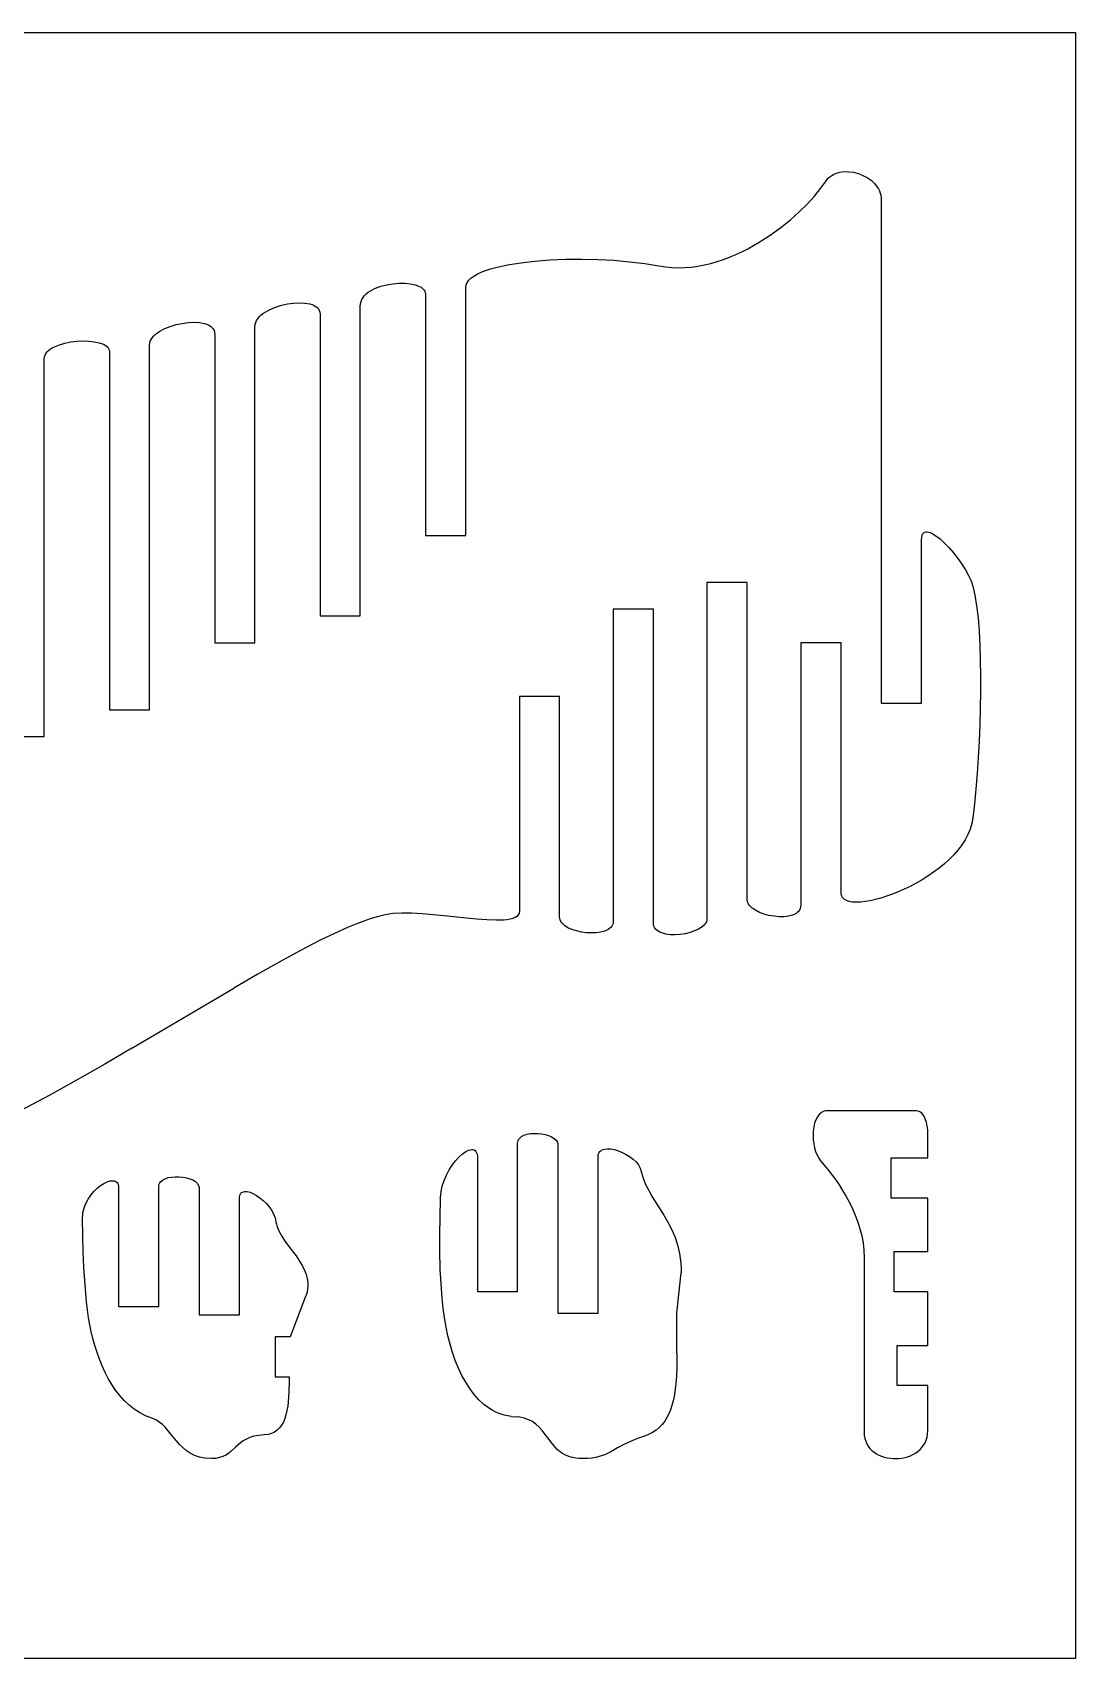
# Model space of a CAD drawing. Extents: x -1907 to 1907, y -3764 to 3764.
# Drawn here: x 972 to 1907, y 789 to 2247 of the extents above; entities that cross this region are included whole.
import ezdxf

# ---------------------------------------------------------------- set-up
doc = ezdxf.new("R2010")
doc.units = 0
doc.header["$MEASUREMENT"] = 0
doc.layers.get('0').update_dxf_attribs({"linetype": 'CONTINUOUS'})

msp = doc.modelspace()

# ---------------------------------------------------------------- linework, layer by layer
for p, q in [((-1907, 2246.5), (1907, 2246.5)), ((1907, 2246.5), (1907, 788.9)), ((1682.8, 2112.8), (1684, 2114.5)), ((1684, 2114.5), (1685.3, 2115.9)), ((1685.3, 2115.9), (1686.8, 2117.2)), ((1686.8, 2117.2), (1688.4, 2118.3)), ((1688.4, 2118.3), (1690, 2119.3)), ((1690, 2119.3), (1691.8, 2120.1)), ((1691.8, 2120.1), (1695.6, 2121.2)), ((1695.6, 2121.2), (1699.7, 2121.8)), ((1699.7, 2121.8), (1703.9, 2121.7)), ((1703.9, 2121.7), (1708.1, 2121.2)), ((1708.1, 2121.2), (1712.3, 2120.1)), ((1712.3, 2120.1), (1716.3, 2118.5)), ((1716.3, 2118.5), (1720.2, 2116.5)), ((1720.2, 2116.5), (1723.7, 2114.1)), ((1723.7, 2114.1), (1726.7, 2111.2)), ((1666.6, 2092.9), (1672.9, 2099.9)), ((1672.9, 2099.9), (1678.4, 2106.6)), ((1678.4, 2106.6), (1682.8, 2112.8)), ((1726.7, 2111.2), (1729.3, 2108)), ((1729.3, 2108), (1730.3, 2106.3)), ((1730.3, 2106.3), (1731.2, 2104.5)), ((1731.2, 2104.5), (1731.9, 2102.6)), ((1731.9, 2102.6), (1732.5, 2100.6)), ((1732.5, 2100.6), (1732.8, 2098.6)), ((1651.4, 2078.7), (1659.4, 2085.8)), ((1659.4, 2085.8), (1666.6, 2092.9)), ((1732.8, 2098.6), (1732.9, 2096.5)), ((1732.9, 2096.5), (1732.9, 1645.4)), ((1633.4, 2064.9), (1642.7, 2071.7)), ((1642.7, 2071.7), (1651.4, 2078.7)), ((1613.2, 2052.7), (1618.4, 2055.5)), ((1618.4, 2055.5), (1623.5, 2058.5)), ((1623.5, 2058.5), (1633.4, 2064.9)), ((1409.6, 2040.2), (1422.3, 2041.7)), ((1422.3, 2041.7), (1435.8, 2042.7)), ((1435.8, 2042.7), (1449.9, 2043.3)), ((1449.9, 2043.3), (1464.3, 2043.4)), ((1464.3, 2043.4), (1478.8, 2043.1)), ((1478.8, 2043.1), (1493.2, 2042.4)), ((1493.2, 2042.4), (1507.3, 2041.1)), ((1507.3, 2041.1), (1520.8, 2039.4)), ((1580, 2039.5), (1585.7, 2041.2)), ((1585.7, 2041.2), (1591.3, 2043)), ((1591.3, 2043), (1596.9, 2045.1)), ((1596.9, 2045.1), (1602.4, 2047.5)), ((1602.4, 2047.5), (1607.8, 2050)), ((1607.8, 2050), (1613.2, 2052.7)), ((1363, 2024.4), (1365, 2026.4)), ((1365, 2026.4), (1367.6, 2028.2)), ((1367.6, 2028.2), (1370.6, 2030)), ((1370.6, 2030), (1374.2, 2031.6)), ((1374.2, 2031.6), (1378.1, 2033.2)), ((1378.1, 2033.2), (1382.5, 2034.6)), ((1382.5, 2034.6), (1387.3, 2036)), ((1387.3, 2036), (1397.8, 2038.3)), ((1397.8, 2038.3), (1409.6, 2040.2)), ((1520.8, 2039.4), (1533.6, 2037.3)), ((1533.6, 2037.3), (1539.4, 2036.4)), ((1539.4, 2036.4), (1545.2, 2035.8)), ((1545.2, 2035.8), (1551, 2035.6)), ((1551, 2035.6), (1556.9, 2035.8)), ((1556.9, 2035.8), (1562.7, 2036.3)), ((1562.7, 2036.3), (1568.5, 2037.1)), ((1568.5, 2037.1), (1574.3, 2038.2)), ((1574.3, 2038.2), (1580, 2039.5)), ((1269.7, 2010.7), (1271.2, 2012.3)), ((1271.2, 2012.3), (1273, 2013.7)), ((1273, 2013.7), (1275, 2015)), ((1275, 2015), (1279.4, 2017.3)), ((1279.4, 2017.3), (1284.3, 2019.1)), ((1284.3, 2019.1), (1289.6, 2020.4)), ((1289.6, 2020.4), (1295, 2021.3)), ((1295, 2021.3), (1300.5, 2021.7)), ((1300.5, 2021.7), (1305.7, 2021.7)), ((1305.7, 2021.7), (1310.7, 2021.2)), ((1310.7, 2021.2), (1315.1, 2020.3)), ((1315.1, 2020.3), (1318.8, 2018.9)), ((1318.8, 2018.9), (1320.4, 2018.1)), ((1320.4, 2018.1), (1321.7, 2017.1)), ((1321.7, 2017.1), (1322.8, 2016)), ((1322.8, 2016), (1323.6, 2014.8)), ((1323.6, 2014.8), (1324.1, 2013.5)), ((1324.1, 2013.5), (1324.2, 2012.1)), ((1324.2, 2012.1), (1324.2, 1795.6)), ((1360.3, 2017.9), (1360.6, 2020.2)), ((1360.3, 1795.6), (1360.3, 2017.9)), ((1360.6, 2020.2), (1361.5, 2022.3)), ((1361.5, 2022.3), (1363, 2024.4)), ((1180.5, 1995.9), (1184.9, 1998.3)), ((1184.9, 1998.3), (1189.9, 2000.4)), ((1189.9, 2000.4), (1195.1, 2002)), ((1195.1, 2002), (1200.6, 2003.2)), ((1200.6, 2003.2), (1206, 2004)), ((1206, 2004), (1211.3, 2004.2)), ((1211.3, 2004.2), (1216.2, 2004)), ((1216.2, 2004), (1220.7, 2003.2)), ((1220.7, 2003.2), (1222.6, 2002.6)), ((1222.6, 2002.6), (1224.4, 2001.8)), ((1224.4, 2001.8), (1225.9, 2000.9)), ((1225.9, 2000.9), (1227.3, 1999.9)), ((1227.3, 1999.9), (1228.3, 1998.7)), ((1228.3, 1998.7), (1229.1, 1997.3)), ((1229.1, 1997.3), (1229.6, 1995.8)), ((1265.8, 2001.2), (1266, 2003.4)), ((1265.8, 1723.5), (1265.8, 2001.2)), ((1266, 2003.4), (1266.5, 2005.4)), ((1266.5, 2005.4), (1267.3, 2007.3)), ((1267.3, 2007.3), (1268.3, 2009)), ((1268.3, 2009), (1269.7, 2010.7)), ((1090.5, 1981.1), (1095.4, 1983.1)), ((1095.4, 1983.1), (1100.7, 1984.7)), ((1100.7, 1984.7), (1106.1, 1985.8)), ((1106.1, 1985.8), (1111.6, 1986.6)), ((1111.6, 1986.6), (1116.9, 1986.8)), ((1116.9, 1986.8), (1121.8, 1986.5)), ((1121.8, 1986.5), (1126.2, 1985.6)), ((1126.2, 1985.6), (1128.2, 1985)), ((1128.2, 1985), (1129.9, 1984.2)), ((1129.9, 1984.2), (1131.5, 1983.2)), ((1131.5, 1983.2), (1132.8, 1982.1)), ((1171.4, 1982.8), (1171.6, 1984.7)), ((1171.4, 1699.5), (1171.4, 1982.8)), ((1171.6, 1984.7), (1172.1, 1986.5)), ((1172.1, 1986.5), (1172.8, 1988.3)), ((1172.8, 1988.3), (1173.9, 1990)), ((1173.9, 1990), (1175.2, 1991.6)), ((1175.2, 1991.6), (1176.8, 1993.1)), ((1176.8, 1993.1), (1178.6, 1994.5)), ((1178.6, 1994.5), (1180.5, 1995.9)), ((1229.6, 1995.8), (1229.8, 1994.1)), ((1229.8, 1994.1), (1229.8, 1723.5)), ((996.1, 1966.6), (1001, 1968)), ((1001, 1968), (1006.3, 1969.1)), ((1006.3, 1969.1), (1011.7, 1969.7)), ((1011.7, 1969.7), (1017.2, 1970)), ((1017.2, 1970), (1022.4, 1969.9)), ((1022.4, 1969.9), (1027.4, 1969.3)), ((1027.4, 1969.3), (1031.8, 1968.4)), ((1031.8, 1968.4), (1035.5, 1967.1)), ((1077, 1966.1), (1077.1, 1967.9)), ((1077.1, 1967.9), (1077.6, 1969.7)), ((1077.6, 1969.7), (1078.4, 1971.4)), ((1078.4, 1971.4), (1079.5, 1973)), ((1079.5, 1973), (1080.8, 1974.5)), ((1080.8, 1974.5), (1082.3, 1976)), ((1082.3, 1976), (1084.1, 1977.4)), ((1084.1, 1977.4), (1086.1, 1978.7)), ((1086.1, 1978.7), (1090.5, 1981.1)), ((1132.8, 1982.1), (1133.9, 1980.9)), ((1133.9, 1980.9), (1134.7, 1979.5)), ((1134.7, 1979.5), (1135.2, 1977.9)), ((1135.2, 1977.9), (1135.3, 1976.1)), ((1135.3, 1976.1), (1135.3, 1699.5)), ((982.5, 1954), (982.7, 1955.7)), ((982.5, 1615.3), (982.5, 1954)), ((982.7, 1955.7), (983.2, 1957.3)), ((983.2, 1957.3), (984, 1958.8)), ((984, 1958.8), (985, 1960.2)), ((985, 1960.2), (986.3, 1961.5)), ((986.3, 1961.5), (987.9, 1962.7)), ((987.9, 1962.7), (989.7, 1963.8)), ((989.7, 1963.8), (991.6, 1964.8)), ((991.6, 1964.8), (996.1, 1966.6)), ((1035.5, 1967.1), (1037.1, 1966.3)), ((1037.1, 1966.3), (1038.4, 1965.4)), ((1038.4, 1965.4), (1039.5, 1964.4)), ((1039.5, 1964.4), (1040.2, 1963.3)), ((1040.2, 1963.3), (1040.7, 1962)), ((1040.7, 1962), (1040.9, 1960.7)), ((1040.9, 1960.7), (1040.9, 1639.4)), ((1077, 1639.4), (1077, 1966.1)), ((1324.2, 1795.6), (1360.3, 1795.6)), ((1768.9, 1791.7), (1769.1, 1793.8)), ((1769.1, 1793.8), (1769.4, 1795.5)), ((1769.4, 1795.5), (1769.9, 1796.8)), ((1769.9, 1796.8), (1770.7, 1797.8)), ((1770.7, 1797.8), (1771.6, 1798.5)), ((1771.6, 1798.5), (1772.7, 1798.9)), ((1772.7, 1798.9), (1773.9, 1798.9)), ((1773.9, 1798.9), (1775.3, 1798.7)), ((1775.3, 1798.7), (1776.8, 1798.2)), ((1776.8, 1798.2), (1778.4, 1797.5)), ((1778.4, 1797.5), (1781.9, 1795.4)), ((1781.9, 1795.4), (1785.6, 1792.5)), ((1768.9, 1645.4), (1768.9, 1791.7)), ((1785.6, 1792.5), (1789.6, 1788.8)), ((1789.6, 1788.8), (1793.6, 1784.7)), ((1793.6, 1784.7), (1797.7, 1780)), ((1797.7, 1780), (1801.5, 1775.1)), ((1801.5, 1775.1), (1805.1, 1770)), ((1805.1, 1770), (1808.4, 1764.9)), ((1808.4, 1764.9), (1811.2, 1759.8)), ((1576.6, 1753.6), (1576.6, 1451.9)), ((1612.7, 1753.6), (1576.6, 1753.6)), ((1612.7, 1469.1), (1612.7, 1753.6)), ((1811.2, 1759.8), (1813.4, 1754.9)), ((1813.4, 1754.9), (1815, 1750.3)), ((1815, 1750.3), (1816.8, 1742.1)), ((1816.8, 1742.1), (1818.3, 1732.6)), ((1229.8, 1723.5), (1265.8, 1723.5)), ((1492.5, 1729.5), (1492.5, 1449.1)), ((1528.6, 1729.5), (1492.5, 1729.5)), ((1528.6, 1448.7), (1528.6, 1729.5)), ((1818.3, 1732.6), (1819.6, 1721.8)), ((1819.6, 1721.8), (1820.5, 1710)), ((1820.5, 1710), (1821.2, 1697.4)), ((1135.3, 1699.5), (1171.4, 1699.5)), ((1660.8, 1699.5), (1660.8, 1464.4)), ((1696.8, 1699.5), (1660.8, 1699.5)), ((1696.8, 1475.1), (1696.8, 1699.5)), ((1821.2, 1697.4), (1821.6, 1684)), ((1821.6, 1684), (1821.8, 1670)), ((1821.8, 1670), (1821.8, 1655.6)), ((1408.4, 1651.4), (1408.4, 1458.7)), ((1444.4, 1651.4), (1408.4, 1651.4)), ((1444.4, 1454), (1444.4, 1651.4)), ((1821.8, 1655.6), (1821.6, 1640.8)), ((1040.9, 1639.4), (1077, 1639.4)), ((1732.9, 1645.4), (1768.9, 1645.4)), ((1821.6, 1640.8), (1821.1, 1626)), ((1821.1, 1626), (1820.5, 1611.2)), ((946.5, 1615.3), (982.5, 1615.3)), ((1820.5, 1611.2), (1819.7, 1596.5)), ((1819.7, 1596.5), (1818.7, 1582.2)), ((1818.7, 1582.2), (1817.6, 1568.3)), ((1817.6, 1568.3), (1816.3, 1555)), ((1816.3, 1555), (1815, 1542.6)), ((1812.6, 1532.4), (1810.6, 1527.6)), ((1814.1, 1537.4), (1812.6, 1532.4)), ((1815, 1542.6), (1814.1, 1537.4)), ((1805.1, 1518.2), (1801.7, 1513.7)), ((1808, 1522.8), (1805.1, 1518.2)), ((1810.6, 1527.6), (1808, 1522.8)), ((1793.8, 1505.2), (1789.4, 1501.2)), ((1797.9, 1509.3), (1793.8, 1505.2)), ((1801.7, 1513.7), (1797.9, 1509.3)), ((1769.5, 1487), (1764.2, 1483.9)), ((1774.7, 1490.2), (1769.5, 1487)), ((1779.8, 1493.7), (1774.7, 1490.2)), ((1784.7, 1497.3), (1779.8, 1493.7)), ((1789.4, 1501.2), (1784.7, 1497.3)), ((1697.1, 1472.9), (1696.8, 1475.1)), ((1698.1, 1471), (1697.1, 1472.9)), ((1742.8, 1474.1), (1737.6, 1472.2)), ((1748.1, 1476.2), (1742.8, 1474.1)), ((1753.5, 1478.5), (1748.1, 1476.2)), ((1758.9, 1481.1), (1753.5, 1478.5)), ((1764.2, 1483.9), (1758.9, 1481.1)), ((1408.4, 1458.7), (1408.1, 1457)), ((1612.8, 1467.7), (1612.7, 1469.1)), ((1613.2, 1466.4), (1612.8, 1467.7)), ((1613.9, 1465.1), (1613.2, 1466.4)), ((1614.8, 1463.9), (1613.9, 1465.1)), ((1617.1, 1461.6), (1614.8, 1463.9)), ((1620.2, 1459.6), (1617.1, 1461.6)), ((1623.8, 1457.8), (1620.2, 1459.6)), ((1627.9, 1456.3), (1623.8, 1457.8)), ((1658.7, 1458.6), (1657.6, 1457.6)), ((1659.6, 1459.8), (1658.7, 1458.6)), ((1660.2, 1461.2), (1659.6, 1459.8)), ((1660.6, 1462.7), (1660.2, 1461.2)), ((1660.8, 1464.4), (1660.6, 1462.7)), ((1699.6, 1469.5), (1698.1, 1471)), ((1701.6, 1468.3), (1699.6, 1469.5)), ((1704.2, 1467.5), (1701.6, 1468.3)), ((1707.2, 1467), (1704.2, 1467.5)), ((1710.6, 1466.9), (1707.2, 1467)), ((1714.4, 1467), (1710.6, 1466.9)), ((1718.5, 1467.5), (1714.4, 1467)), ((1722.9, 1468.2), (1718.5, 1467.5)), ((1727.6, 1469.3), (1722.9, 1468.2)), ((1732.5, 1470.6), (1727.6, 1469.3)), ((1737.6, 1472.2), (1732.5, 1470.6)), ((1254.3, 1444.2), (1246.5, 1440.7)), ((1261.8, 1447.3), (1254.3, 1444.2)), ((1268.9, 1450), (1261.8, 1447.3)), ((1275.7, 1452.3), (1268.9, 1450)), ((1282.1, 1454.2), (1275.7, 1452.3)), ((1288.1, 1455.7), (1282.1, 1454.2)), ((1291.5, 1456.3), (1288.1, 1455.7)), ((1295.1, 1456.7), (1291.5, 1456.3)), ((1303, 1457.1), (1295.1, 1456.7)), ((1311.8, 1457), (1303, 1457.1)), ((1321.2, 1456.4), (1311.8, 1457)), ((1331.1, 1455.6), (1321.2, 1456.4)), ((1341.1, 1454.6), (1331.1, 1455.6)), ((1361, 1452.5), (1341.1, 1454.6)), ((1370.4, 1451.6), (1361, 1452.5)), ((1379.3, 1451), (1370.4, 1451.6)), ((1387.3, 1450.7), (1379.3, 1451)), ((1394.3, 1450.9), (1387.3, 1450.7)), ((1397.4, 1451.2), (1394.3, 1450.9)), ((1400.2, 1451.7), (1397.4, 1451.2)), ((1402.6, 1452.4), (1400.2, 1451.7)), ((1404.6, 1453.2), (1402.6, 1452.4)), ((1406.2, 1454.2), (1404.6, 1453.2)), ((1407.4, 1455.5), (1406.2, 1454.2)), ((1408.1, 1457), (1407.4, 1455.5)), ((1444.6, 1452.4), (1444.4, 1454)), ((1445, 1451), (1444.6, 1452.4)), ((1445.6, 1449.6), (1445, 1451)), ((1446.5, 1448.3), (1445.6, 1449.6)), ((1447.6, 1447.1), (1446.5, 1448.3)), ((1448.9, 1446), (1447.6, 1447.1)), ((1451.9, 1444), (1448.9, 1446)), ((1455.6, 1442.4), (1451.9, 1444)), ((1489.3, 1443.3), (1488.1, 1442.4)), ((1490.4, 1444.2), (1489.3, 1443.3)), ((1491.3, 1445.3), (1490.4, 1444.2)), ((1492, 1446.5), (1491.3, 1445.3)), ((1492.4, 1447.7), (1492, 1446.5)), ((1492.5, 1449.1), (1492.4, 1447.7)), ((1528.7, 1447), (1528.6, 1448.7)), ((1529.1, 1445.5), (1528.7, 1447)), ((1529.7, 1444.1), (1529.1, 1445.5)), ((1530.6, 1442.8), (1529.7, 1444.1)), ((1572.2, 1444.7), (1569.1, 1442.8)), ((1574.6, 1446.9), (1572.2, 1444.7)), ((1575.4, 1448.1), (1574.6, 1446.9)), ((1576.1, 1449.3), (1575.4, 1448.1)), ((1576.5, 1450.6), (1576.1, 1449.3)), ((1576.6, 1451.9), (1576.5, 1450.6)), ((1632.2, 1455.1), (1627.9, 1456.3)), ((1636.7, 1454.3), (1632.2, 1455.1)), ((1641.2, 1453.8), (1636.7, 1454.3)), ((1645.6, 1453.8), (1641.2, 1453.8)), ((1649.6, 1454.3), (1645.6, 1453.8)), ((1653.3, 1455.2), (1649.6, 1454.3)), ((1654.9, 1455.8), (1653.3, 1455.2)), ((1656.3, 1456.6), (1654.9, 1455.8)), ((1657.6, 1457.6), (1656.3, 1456.6)), ((1229.9, 1432.8), (1212.1, 1423.6)), ((1246.5, 1440.7), (1229.9, 1432.8)), ((1459.6, 1441.1), (1455.6, 1442.4)), ((1464, 1440.1), (1459.6, 1441.1)), ((1468.5, 1439.5), (1464, 1440.1)), ((1472.9, 1439.3), (1468.5, 1439.5)), ((1477.3, 1439.5), (1472.9, 1439.3)), ((1481.3, 1440.1), (1477.3, 1439.5)), ((1485, 1441), (1481.3, 1440.1)), ((1488.1, 1442.4), (1485, 1441)), ((1531.7, 1441.8), (1530.6, 1442.8)), ((1533, 1440.8), (1531.7, 1441.8)), ((1534.4, 1440), (1533, 1440.8)), ((1536.1, 1439.3), (1534.4, 1440)), ((1539.7, 1438.3), (1536.1, 1439.3)), ((1543.8, 1437.7), (1539.7, 1438.3)), ((1548.1, 1437.6), (1543.8, 1437.7)), ((1552.6, 1437.9), (1548.1, 1437.6)), ((1557.1, 1438.6), (1552.6, 1437.9)), ((1561.4, 1439.7), (1557.1, 1438.6)), ((1565.5, 1441.1), (1561.4, 1439.7)), ((1569.1, 1442.8), (1565.5, 1441.1)), ((1212.1, 1423.6), (1193.2, 1413.2)), ((1173.3, 1402), (1152.4, 1389.8)), ((1193.2, 1413.2), (1173.3, 1402)), ((1061.1, 1335.9), (1152.4, 1389.8)), ((1061.1, 1335.9), (1036.8, 1321.8)), ((1036.8, 1321.8), (1012, 1307.7)), ((1012, 1307.7), (986.8, 1293.7)), ((986.8, 1293.7), (961.5, 1280.1)), ((1673.1, 1268.7), (1672.4, 1265.3)), ((1674.2, 1271.7), (1673.1, 1268.7)), ((1675.6, 1274.5), (1674.2, 1271.7)), ((1677.3, 1276.7), (1675.6, 1274.5)), ((1679.4, 1278.4), (1677.3, 1276.7)), ((1680.5, 1279), (1679.4, 1278.4)), ((1681.8, 1279.5), (1680.5, 1279)), ((1683.1, 1279.8), (1681.8, 1279.5)), ((1684.5, 1279.9), (1683.1, 1279.8)), ((1764.2, 1279.9), (1684.5, 1279.9)), ((1765.6, 1279.7), (1764.2, 1279.9)), ((1766.9, 1279.3), (1765.6, 1279.7)), ((1768, 1278.7), (1766.9, 1279.3)), ((1769.1, 1277.8), (1768, 1278.7)), ((1770, 1276.7), (1769.1, 1277.8)), ((1770.9, 1275.5), (1770, 1276.7)), ((1772.3, 1272.7), (1770.9, 1275.5)), ((1773.3, 1269.5), (1772.3, 1272.7)), ((1774, 1266.2), (1773.3, 1269.5)), ((1407.3, 1253.3), (1407.8, 1254.3)), ((1407.8, 1254.3), (1408.5, 1255.2)), ((1408.5, 1255.2), (1410.2, 1256.7)), ((1410.2, 1256.7), (1412.5, 1257.9)), ((1412.5, 1257.9), (1415.3, 1258.8)), ((1415.3, 1258.8), (1418.3, 1259.4)), ((1418.3, 1259.4), (1421.6, 1259.6)), ((1421.6, 1259.6), (1424.9, 1259.5)), ((1424.9, 1259.5), (1428.3, 1259.2)), ((1428.3, 1259.2), (1431.6, 1258.5)), ((1431.6, 1258.5), (1434.6, 1257.7)), ((1434.6, 1257.7), (1437.3, 1256.5)), ((1437.3, 1256.5), (1439.6, 1255.1)), ((1439.6, 1255.1), (1441.4, 1253.5)), ((1671.9, 1261.7), (1671.8, 1258)), ((1671.8, 1258), (1671.9, 1254.2)), ((1672.4, 1265.3), (1671.9, 1261.7)), ((1671.9, 1254.2), (1672.3, 1250.4)), ((1774.5, 1262.9), (1774, 1266.2)), ((1774.6, 1259.9), (1774.5, 1262.9)), ((1774.6, 1237.8), (1774.6, 1259.9)), ((1354.3, 1238.4), (1357.4, 1241.2)), ((1357.4, 1241.2), (1360.4, 1243.3)), ((1360.4, 1243.3), (1363.2, 1244.7)), ((1363.2, 1244.7), (1364.5, 1245)), ((1364.5, 1245), (1365.7, 1245.2)), ((1365.7, 1245.2), (1366.8, 1245.1)), ((1366.8, 1245.1), (1367.8, 1244.8)), ((1367.8, 1244.8), (1368.7, 1244.2)), ((1368.7, 1244.2), (1369.4, 1243.4)), ((1369.4, 1243.4), (1370, 1242.3)), ((1370, 1242.3), (1370.5, 1240.9)), ((1370.5, 1240.9), (1370.8, 1239.2)), ((1370.8, 1239.2), (1370.9, 1237.2)), ((1406.9, 1251), (1407, 1252.2)), ((1406.9, 1117.8), (1406.9, 1251)), ((1407, 1252.2), (1407.3, 1253.3)), ((1441.4, 1253.5), (1442.6, 1251.7)), ((1442.6, 1251.7), (1442.9, 1250.7)), ((1442.9, 1250.7), (1443, 1249.7)), ((1443, 1249.7), (1443, 1098.4)), ((1479, 1238.7), (1479.1, 1240.1)), ((1479.1, 1240.1), (1479.4, 1241.4)), ((1479.4, 1241.4), (1479.9, 1242.5)), ((1479.9, 1242.5), (1480.6, 1243.4)), ((1480.6, 1243.4), (1481.4, 1244.1)), ((1481.4, 1244.1), (1482.3, 1244.8)), ((1482.3, 1244.8), (1484.6, 1245.6)), ((1484.6, 1245.6), (1487.4, 1245.9)), ((1487.4, 1245.9), (1490.4, 1245.7)), ((1490.4, 1245.7), (1493.7, 1245.1)), ((1493.7, 1245.1), (1497.2, 1244)), ((1497.2, 1244), (1500.6, 1242.6)), ((1500.6, 1242.6), (1504.1, 1240.8)), ((1504.1, 1240.8), (1507.3, 1238.8)), ((1672.3, 1250.4), (1673, 1246.8)), ((1673, 1246.8), (1674, 1243.3)), ((1674, 1243.3), (1675.3, 1240.2)), ((1675.3, 1240.2), (1676.8, 1237.3)), ((1343, 1222.3), (1345.5, 1226.9)), ((1345.5, 1226.9), (1348.3, 1231.1)), ((1348.3, 1231.1), (1351.3, 1235)), ((1351.3, 1235), (1354.3, 1238.4)), ((1370.9, 1237.2), (1370.9, 1117.8)), ((1479, 1098.4), (1479, 1238.7)), ((1507.3, 1238.8), (1510.3, 1236.5)), ((1510.3, 1236.5), (1513, 1234)), ((1513, 1234), (1515.1, 1231.3)), ((1515.1, 1231.3), (1516.8, 1228.5)), ((1516.8, 1228.5), (1517.7, 1225.6)), ((1517.7, 1225.6), (1518.5, 1222.5)), ((1676.8, 1237.3), (1678.5, 1234.9)), ((1678.5, 1234.9), (1685, 1227.2)), ((1685, 1227.2), (1691.7, 1218.3)), ((1741.6, 1201.7), (1741.6, 1237.8)), ((1741.6, 1237.8), (1774.6, 1237.8)), ((1027.1, 1207.5), (1030, 1210.4)), ((1030, 1210.4), (1033, 1212.8)), ((1033, 1212.8), (1036, 1214.7)), ((1036, 1214.7), (1039, 1216.2)), ((1039, 1216.2), (1041.7, 1217)), ((1041.7, 1217), (1044.1, 1217.2)), ((1044.1, 1217.2), (1045.2, 1217.1)), ((1045.2, 1217.1), (1046.2, 1216.8)), ((1046.2, 1216.8), (1047.1, 1216.3)), ((1047.1, 1216.3), (1047.8, 1215.7)), ((1047.8, 1215.7), (1048.4, 1214.8)), ((1048.4, 1214.8), (1048.8, 1213.8)), ((1048.8, 1213.8), (1049.1, 1212.5)), ((1049.1, 1212.5), (1049.2, 1211.1)), ((1049.2, 1211.1), (1049.2, 1104.4)), ((1085.2, 1211.8), (1085.3, 1213)), ((1085.2, 1104.4), (1085.2, 1211.8)), ((1085.3, 1213), (1085.6, 1214.2)), ((1085.6, 1214.2), (1086.1, 1215.2)), ((1086.1, 1215.2), (1086.8, 1216.1)), ((1086.8, 1216.1), (1088.6, 1217.8)), ((1088.6, 1217.8), (1090.9, 1219)), ((1090.9, 1219), (1093.6, 1220)), ((1093.6, 1220), (1096.6, 1220.5)), ((1096.6, 1220.5), (1099.9, 1220.8)), ((1099.9, 1220.8), (1103.3, 1220.8)), ((1103.3, 1220.8), (1106.6, 1220.5)), ((1106.6, 1220.5), (1109.9, 1219.9)), ((1109.9, 1219.9), (1112.9, 1219)), ((1112.9, 1219), (1115.7, 1217.9)), ((1115.7, 1217.9), (1118, 1216.5)), ((1118, 1216.5), (1119.7, 1214.9)), ((1119.7, 1214.9), (1120.9, 1213)), ((1120.9, 1213), (1121.2, 1212)), ((1121.2, 1212), (1121.3, 1211)), ((1121.3, 1211), (1121.3, 1097)), ((1338.2, 1207.4), (1339.3, 1212.4)), ((1339.3, 1212.4), (1340.9, 1217.4)), ((1340.9, 1217.4), (1343, 1222.3)), ((1518.5, 1222.5), (1519.4, 1219.6)), ((1519.4, 1219.6), (1521.6, 1213.9)), ((1521.6, 1213.9), (1524.4, 1208.4)), ((1691.7, 1218.3), (1695, 1213.5)), ((1695, 1213.5), (1698.2, 1208.4)), ((1018.3, 1192.8), (1019.8, 1196.9)), ((1019.8, 1196.9), (1021.9, 1200.7)), ((1021.9, 1200.7), (1024.4, 1204.3)), ((1024.4, 1204.3), (1027.1, 1207.5)), ((1157.4, 1202.8), (1157.7, 1204)), ((1157.4, 1201.4), (1157.4, 1202.8)), ((1157.4, 1097), (1157.4, 1201.4)), ((1157.7, 1204), (1158.1, 1205)), ((1158.1, 1205), (1158.7, 1205.9)), ((1158.7, 1205.9), (1159.4, 1206.5)), ((1159.4, 1206.5), (1160.2, 1207)), ((1160.2, 1207), (1161.1, 1207.3)), ((1161.1, 1207.3), (1162.2, 1207.5)), ((1162.2, 1207.5), (1164.5, 1207.4)), ((1164.5, 1207.4), (1167.1, 1206.8)), ((1167.1, 1206.8), (1170, 1205.6)), ((1170, 1205.6), (1172.9, 1204)), ((1172.9, 1204), (1175.9, 1202)), ((1175.9, 1202), (1178.8, 1199.6)), ((1178.8, 1199.6), (1181.6, 1196.9)), ((1181.6, 1196.9), (1184.1, 1193.9)), ((1337.4, 1183.4), (1337.8, 1202.3)), ((1337.8, 1202.3), (1337.9, 1204.8)), ((1337.9, 1204.8), (1338.2, 1207.4)), ((1524.4, 1208.4), (1527.5, 1202.9)), ((1527.5, 1202.9), (1534.5, 1191.9)), ((1698.2, 1208.4), (1701.3, 1203.1)), ((1701.3, 1203.1), (1704.3, 1197.7)), ((1704.3, 1197.7), (1707, 1192)), ((1774.6, 1201.7), (1741.6, 1201.7)), ((1774.6, 1153.7), (1774.6, 1201.7)), ((1016.9, 1184), (1017, 1186.2)), ((1017.1, 1166.8), (1016.9, 1184)), ((1017, 1186.2), (1017.2, 1188.5)), ((1017.2, 1188.5), (1018.3, 1192.8)), ((1184.1, 1193.9), (1186.3, 1190.7)), ((1186.3, 1190.7), (1188.1, 1187.4)), ((1188.1, 1187.4), (1189.5, 1183.9)), ((1189.5, 1183.9), (1190.2, 1180.4)), ((1337.2, 1169.9), (1337.4, 1183.4)), ((1534.5, 1191.9), (1538, 1186.2)), ((1538, 1186.2), (1541.5, 1180.2)), ((1707, 1192), (1709.5, 1186.2)), ((1709.5, 1186.2), (1711.8, 1180.2)), ((1017.5, 1153.9), (1017.1, 1166.8)), ((1190.2, 1180.4), (1190.6, 1178.2)), ((1190.6, 1178.2), (1191.2, 1176)), ((1191.2, 1176), (1193, 1171.7)), ((1193, 1171.7), (1195.4, 1167.4)), ((1195.4, 1167.4), (1198.3, 1163.1)), ((1337.1, 1154.6), (1337.2, 1169.9)), ((1541.5, 1180.2), (1544.8, 1173.8)), ((1544.8, 1173.8), (1547.7, 1167.1)), ((1547.7, 1167.1), (1550.1, 1159.8)), ((1711.8, 1180.2), (1713.7, 1174.1)), ((1713.7, 1174.1), (1715.3, 1167.8)), ((1715.3, 1167.8), (1716.5, 1161.4)), ((1018.1, 1139.3), (1017.5, 1153.9)), ((1198.3, 1163.1), (1204.8, 1154.3)), ((1204.8, 1154.3), (1208.2, 1149.8)), ((1337.5, 1137.9), (1337.1, 1154.6)), ((1550.1, 1159.8), (1551.2, 1155.9)), ((1551.2, 1155.9), (1552, 1151.9)), ((1552, 1151.9), (1552.7, 1147.7)), ((1716.5, 1161.4), (1717.2, 1155)), ((1717.2, 1155), (1717.5, 1148.4)), ((1744.4, 1117.6), (1744.4, 1153.7)), ((1744.4, 1153.7), (1774.6, 1153.7)), ((1019.1, 1123.9), (1018.1, 1139.3)), ((1208.2, 1149.8), (1211.3, 1145.2)), ((1211.3, 1145.2), (1214.1, 1140.5)), ((1214.1, 1140.5), (1216.4, 1135.6)), ((1338.5, 1120.6), (1337.5, 1137.9)), ((1552.7, 1147.7), (1553.2, 1143.3)), ((1553.2, 1143.3), (1553.4, 1138.7)), ((1553.4, 1138.7), (1553.5, 1134.5)), ((1717.5, 1148.4), (1717.5, 991.9)), ((1020.5, 1108.6), (1019.1, 1123.9)), ((1216.4, 1135.6), (1217.3, 1133.2)), ((1217.3, 1133.2), (1218, 1130.6)), ((1218, 1130.6), (1218.5, 1128.1)), ((1218.5, 1128.1), (1218.8, 1125.5)), ((1218.9, 1122.9), (1218.6, 1120.2)), ((1218.8, 1125.5), (1218.9, 1122.9)), ((1549.7, 1098.4), (1553.5, 1134.5)), ((1022.3, 1094.4), (1020.5, 1108.6)), ((1216.8, 1113.5), (1202.9, 1077.4)), ((1217.3, 1114.7), (1216.8, 1113.5)), ((1218.1, 1117.4), (1217.3, 1114.7)), ((1218.6, 1120.2), (1218.1, 1117.4)), ((1339.2, 1111.8), (1338.5, 1120.6)), ((1340.2, 1103.1), (1339.2, 1111.8)), ((1370.9, 1117.8), (1406.9, 1117.8)), ((1774.6, 1117.6), (1744.4, 1117.6)), ((1774.6, 1069.5), (1774.6, 1117.6)), ((1023.3, 1087.9), (1022.3, 1094.4)), ((1049.2, 1104.4), (1085.2, 1104.4)), ((1121.3, 1097), (1157.4, 1097)), ((1341.4, 1094.5), (1340.2, 1103.1)), ((1342.8, 1086), (1341.4, 1094.5)), ((1443, 1098.4), (1479, 1098.4)), ((1549.7, 1062.2), (1549.7, 1098.4)), ((1024.6, 1082), (1023.3, 1087.9)), ((1026.1, 1075.7), (1024.6, 1082)), ((1344.4, 1078.3), (1342.8, 1086)), ((1027.9, 1069.5), (1026.1, 1075.7)), ((1029.8, 1063.3), (1027.9, 1069.5)), ((1189.4, 1077.4), (1189.4, 1041.3)), ((1202.9, 1077.4), (1189.4, 1077.4)), ((1346.3, 1070.7), (1344.4, 1078.3)), ((1348.6, 1063.3), (1346.3, 1070.7)), ((1747.2, 1033.5), (1747.2, 1069.5)), ((1747.2, 1069.5), (1774.6, 1069.5)), ((1032, 1057.2), (1029.8, 1063.3)), ((1034.4, 1051.2), (1032, 1057.2)), ((1037, 1045.4), (1034.4, 1051.2)), ((1351, 1056.1), (1348.6, 1063.3)), ((1353.8, 1049.3), (1351, 1056.1)), ((1549.6, 1051.2), (1549.3, 1041.8)), ((1549.7, 1060.7), (1549.6, 1051.2)), ((1549.7, 1062.2), (1549.7, 1060.7)), ((1039.9, 1039.8), (1037, 1045.4)), ((1043, 1034.5), (1039.9, 1039.8)), ((1189.4, 1041.3), (1202.1, 1041.3)), ((1202.2, 1037.1), (1201.9, 1027.9)), ((1202.1, 1041.3), (1202.2, 1037.1)), ((1356.9, 1042.7), (1353.8, 1049.3)), ((1360.3, 1036.6), (1356.9, 1042.7)), ((1363.9, 1030.8), (1360.3, 1036.6)), ((1549.3, 1041.8), (1548.5, 1032.7)), ((1046.5, 1029.4), (1043, 1034.5)), ((1050.2, 1024.6), (1046.5, 1029.4)), ((1054.2, 1020.2), (1050.2, 1024.6)), ((1201.9, 1027.9), (1201.3, 1019.1)), ((1367.9, 1025.5), (1363.9, 1030.8)), ((1372.1, 1020.8), (1367.9, 1025.5)), ((1376.7, 1016.6), (1372.1, 1020.8)), ((1547.2, 1023.9), (1546.3, 1019.8)), ((1548.5, 1032.7), (1547.2, 1023.9)), ((1774.6, 1033.5), (1747.2, 1033.5)), ((1774.6, 992.9), (1774.6, 1033.5)), ((1058.5, 1016.1), (1054.2, 1020.2)), ((1063.1, 1012.5), (1058.5, 1016.1)), ((1068, 1009.3), (1063.1, 1012.5)), ((1073.3, 1006.5), (1068, 1009.3)), ((1078.9, 1004.3), (1073.3, 1006.5)), ((1199.2, 1007.4), (1198.2, 1004)), ((1200.1, 1011.1), (1199.2, 1007.4)), ((1200.8, 1015), (1200.1, 1011.1)), ((1201.3, 1019.1), (1200.8, 1015)), ((1381.6, 1013), (1376.7, 1016.6)), ((1384.1, 1011.4), (1381.6, 1013)), ((1386.7, 1010.1), (1384.1, 1011.4)), ((1389.4, 1008.8), (1386.7, 1010.1)), ((1392.2, 1007.8), (1389.4, 1008.8)), ((1395.1, 1007), (1392.2, 1007.8)), ((1398, 1006.3), (1395.1, 1007)), ((1401, 1005.9), (1398, 1006.3)), ((1401, 1005.9), (1407.2, 1005.4)), ((1542.4, 1008.3), (1540.7, 1004.9)), ((1543.9, 1011.9), (1542.4, 1008.3)), ((1545.2, 1015.8), (1543.9, 1011.9)), ((1546.3, 1019.8), (1545.2, 1015.8)), ((1082.4, 1002.9), (1078.9, 1004.3)), ((1085.6, 1000.9), (1082.4, 1002.9)), ((1088.5, 998.6), (1085.6, 1000.9)), ((1091.1, 995.9), (1088.5, 998.6)), ((1093.7, 993.1), (1091.1, 995.9)), ((1096.1, 990.1), (1093.7, 993.1)), ((1189, 991.8), (1186.3, 990.5)), ((1191.4, 993.5), (1189, 991.8)), ((1193.5, 995.6), (1191.4, 993.5)), ((1195.3, 998), (1193.5, 995.6)), ((1196.9, 1000.9), (1195.3, 998)), ((1198.2, 1004), (1196.9, 1000.9)), ((1410.1, 1004.9), (1407.2, 1005.4)), ((1412.7, 1004.3), (1410.1, 1004.9)), ((1415.1, 1003.5), (1412.7, 1004.3)), ((1417.4, 1002.6), (1415.1, 1003.5)), ((1419.5, 1001.6), (1417.4, 1002.6)), ((1423.2, 999.1), (1419.5, 1001.6)), ((1426.3, 996.2), (1423.2, 999.1)), ((1429.2, 993.1), (1426.3, 996.2)), ((1431.7, 989.8), (1429.2, 993.1)), ((1527.8, 991.5), (1524.3, 989.7)), ((1531, 993.6), (1527.8, 991.5)), ((1533.8, 996), (1531, 993.6)), ((1536.4, 998.7), (1533.8, 996)), ((1538.7, 1001.7), (1536.4, 998.7)), ((1540.7, 1004.9), (1538.7, 1001.7)), ((1717.5, 991.9), (1717.6, 988.9)), ((1774.4, 990), (1774.6, 992.9)), ((1101.1, 983.9), (1096.1, 990.1)), ((1103.8, 980.8), (1101.1, 983.9)), ((1106.7, 978), (1103.8, 980.8)), ((1109.8, 975.3), (1106.7, 978)), ((1154, 978.3), (1149.8, 974.5)), ((1158.4, 982.2), (1154, 978.3)), ((1160.9, 984), (1158.4, 982.2)), ((1163.7, 985.6), (1160.9, 984)), ((1166.9, 987), (1163.7, 985.6)), ((1170.5, 988.1), (1166.9, 987)), ((1174.8, 988.9), (1170.5, 988.1)), ((1179.7, 989.3), (1174.8, 988.9)), ((1183.1, 989.6), (1179.7, 989.3)), ((1186.3, 990.5), (1183.1, 989.6)), ((1434.2, 986.4), (1431.7, 989.8)), ((1436.6, 983), (1434.2, 986.4)), ((1439.2, 979.7), (1436.6, 983)), ((1442.1, 976.6), (1439.2, 979.7)), ((1445.4, 973.9), (1442.1, 976.6)), ((1496.5, 977.6), (1491, 974.5)), ((1502.8, 981), (1496.5, 977.6)), ((1510.6, 984.6), (1502.8, 981)), ((1515.2, 986.4), (1510.6, 984.6)), ((1520.5, 988.2), (1515.2, 986.4)), ((1524.3, 989.7), (1520.5, 988.2)), ((1717.6, 988.9), (1718.1, 986.2)), ((1718.1, 986.2), (1718.9, 983.6)), ((1718.9, 983.6), (1719.9, 981.3)), ((1719.9, 981.3), (1721.2, 979.1)), ((1721.2, 979.1), (1722.7, 977.2)), ((1722.7, 977.2), (1724.5, 975.4)), ((1767.6, 976.2), (1769.3, 978)), ((1769.3, 978), (1770.8, 980)), ((1770.8, 980), (1772.1, 982.2)), ((1772.1, 982.2), (1773.2, 984.6)), ((1773.2, 984.6), (1773.9, 987.2)), ((1773.9, 987.2), (1774.4, 990)), ((1113.4, 973), (1109.8, 975.3)), ((1117.3, 971), (1113.4, 973)), ((1121.8, 969.5), (1117.3, 971)), ((1126.8, 968.5), (1121.8, 969.5)), ((1132.4, 968.1), (1126.8, 968.5)), ((1136.3, 968.3), (1132.4, 968.1)), ((1139.7, 969), (1136.3, 968.3)), ((1142.7, 970), (1139.7, 969)), ((1145.3, 971.3), (1142.7, 970)), ((1147.7, 972.8), (1145.3, 971.3)), ((1149.8, 974.5), (1147.7, 972.8)), ((1447.2, 972.7), (1445.4, 973.9)), ((1449.2, 971.6), (1447.2, 972.7)), ((1451.3, 970.6), (1449.2, 971.6)), ((1453.6, 969.8), (1451.3, 970.6)), ((1456.1, 969.1), (1453.6, 969.8)), ((1458.9, 968.6), (1456.1, 969.1)), ((1461.8, 968.3), (1458.9, 968.6)), ((1465, 968.1), (1461.8, 968.3)), ((1469.4, 968.2), (1465, 968.1)), ((1473.4, 968.6), (1469.4, 968.2)), ((1476.9, 969.1), (1473.4, 968.6)), ((1480.1, 969.9), (1476.9, 969.1)), ((1483, 970.8), (1480.1, 969.9)), ((1485.7, 971.9), (1483, 970.8)), ((1491, 974.5), (1485.7, 971.9)), ((1724.5, 975.4), (1726.4, 973.8)), ((1726.4, 973.8), (1728.5, 972.5)), ((1728.5, 972.5), (1730.7, 971.3)), ((1730.7, 971.3), (1733.1, 970.3)), ((1733.1, 970.3), (1735.5, 969.5)), ((1735.5, 969.5), (1738.1, 968.8)), ((1738.1, 968.8), (1740.7, 968.4)), ((1740.7, 968.4), (1743.4, 968.2)), ((1743.4, 968.2), (1746, 968.1)), ((1746, 968.1), (1748.7, 968.3)), ((1748.7, 968.3), (1751.4, 968.6)), ((1751.4, 968.6), (1754, 969.1)), ((1754, 969.1), (1756.5, 969.8)), ((1756.5, 969.8), (1759, 970.7)), ((1759, 970.7), (1761.3, 971.8)), ((1761.3, 971.8), (1763.6, 973.1)), ((1763.6, 973.1), (1765.7, 974.6)), ((1765.7, 974.6), (1767.6, 976.2)), ((1907, 788.9), (-1907, 788.9))]:
    msp.add_line(p, q)

doc.saveas('drawing.dxf')
